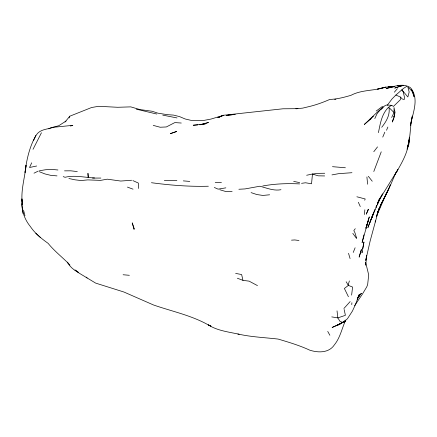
<?xml version="1.0" encoding="UTF-8"?>
<svg xmlns="http://www.w3.org/2000/svg" width="437" height="437" viewBox="0 0 437 437"><rect width="100%" height="100%" fill="white"/><g stroke="black" fill="none" stroke-linecap="round" stroke-linejoin="round"><path stroke-width="0.66" d="M68.33 263.347C61.612 256.65 54.112 250.751 48.114 243.349C41.439 238.597 34.911 233.358 30.317 226.47C23.948 218.702 21.036 208.973 21.926 198.988C21.544 187.588 24.98 176.592 26.018 165.29L25.04 172.473C26.602 159.571 29.525 146.657 36.053 135.241L33.622 140.343M25.652 170.283L25.821 166.448M387.242 105.328L392.038 98.926L395.889 95.037L400.571 97.112L400.456 99.603L393.371 106.508M351.741 304.655L351.9 302.737M364.84 209.782L364.425 214.54M324.735 173.254L318.502 173.347L312.477 174.019L311.537 183.769L305.507 182.775L301.546 183.327M351.616 295.106L352.604 287.065L348.393 285.405L346.164 281.75M394.169 115.849L394.01 117.094L395.053 112.364L394.021 107.546L394.054 112.56L391.656 117.46M362.786 248.702L363.95 241.972L361.967 252.832L362.197 251.679M394.693 113.15L394.125 117.335L392.344 122.027L393.633 117.804M378.42 132.651C380.283 123.698 381.643 114.052 388.493 107.333M363.912 234.806L362.109 242.601L369.292 216.899L365.982 228.218L368.724 218.91M407.524 147.22L408.065 145.242M407.519 147.258L408.049 145.33M393.999 116.597L394.737 114.183M348.092 285.093L349.387 280.92M365.966 227.977L367.501 223.274M369.358 223.788L367.883 227.595L374.919 209.361M355.123 247.768L353.233 252.455M364.715 200.233L365.201 198.977L356.882 196.776M371.69 217.746L373.722 212.824L369.582 223.214M69.122 117.914L69.783 116.209L91.584 107.518L98.582 106.3L117.629 107.278L130.778 106.874L139.895 109.561L152.152 111.26L157.844 113.156L167.125 114.647L173.555 115.1L179.607 116.619L185.113 118.962L191.013 120.35L197.409 120.563L203.97 120.394L211.016 119.061L223.733 115.237L282.93 108.791L297.952 108.671L295.92 108.747L302.666 108.13L309.696 106.442C316.628 104.727 323.287 102.274 329.815 99.423C337.036 99.204 344.066 97.331 350.966 95.321C361.814 89.563 374.17 91.005 385.565 87.171L377.628 89.082L385.565 87.171M369.839 222.673L373.619 213.059M386.898 192.198L376.383 216.534L378.589 209.913L379.671 207.138L377.874 212.065L381.954 202.233L378.589 209.913L370.128 241.066L365.725 260.436L366.719 255.47L365.72 265.204L365.66 262.697M406.989 149.192L408.835 144.505L409.644 139.529L409.251 137.721M345.64 320.201C341.925 328.373 340.188 337.714 334.414 344.82C329.028 352.998 318.529 352.883 310.133 350.288L309.915 350.234C299.651 345.487 288.944 342.264 278.112 339.074C265.112 337.561 251.98 337.074 239.126 334.256C228.627 331.918 217.506 330.782 208.258 324.888C191.242 315.323 171.828 311.341 153.54 304.988L123.862 291.998L95.643 283.105L79.146 273.141L75.022 269.995L78.633 272.502C73.853 270.17 69.871 266.794 67.314 262.124M386.658 192.799L385.226 196.393L388.963 188.139M376.727 205.445L375.984 207.291L376.738 205.505M373.788 171.528L381.239 151.825M371.674 217.981L379.835 198.78L377.699 203.456L382.599 193.897L379.092 200.031M386.526 130.275L387.865 127.041M377.24 204.308L379.24 199.507M388.553 188.91L380.682 205.073L388.854 188.959L395.988 172.407M389.045 187.73L390.274 184.791M382.757 137.098L384.817 132.182M380.316 197.6L377.71 202.987L378.469 201.228M377.71 202.987L379.36 199.305M345.274 320.725L344.487 322.479L345.711 320.157M31.688 162.815L29.536 167.497L36.67 166M374.793 118.607L376.94 113.92L379.54 110.506M33.026 149.312L41.439 132.755M395.152 174.418L397.949 169.534L379.141 199.949M396.49 172.08C401.439 163.553 406.574 154.731 408.36 144.909L409.442 137.213L408.262 145.423L409.119 140.452L408.06 145.177C410.742 135.667 410.004 125.588 412.337 116.024L410.414 125.719C412.446 113.489 419.875 98.658 410.31 87.564C402.641 82.719 393.999 86.641 386.133 88.476L394.409 86.663M358.679 296.532L361.344 293.298L358.679 296.532L359.919 294.533L357.204 299.416L359.116 294.729L355.538 304.354L352.413 311.089L347.426 318.781L343.619 322.031L332.115 327.477L340.013 324.123L345.689 320.539L337.304 325.314L340.538 323.675M354.609 305.671L362.377 294.167L366.719 286.956L367.648 284.624L368.697 274.884L365.671 262.528M381.736 127.271C386.177 121.694 390.219 114.991 389.012 107.557L394.054 112.56M355.265 228.682L353.828 230.643L355.03 232.937L356.587 238.181M373.782 151.726L377.524 146.887M65.064 121.994L69.783 116.209M397.38 88.667L394.354 92.202M357.564 297.701L360.509 294.32M343.881 308.533L350.163 301.546M380.583 109.687L382.419 107.873M379.201 110.971L383.254 107.065M371.018 118.815L364.332 124.447C371.292 117.979 377.792 111.151 385.347 105.377L386.909 105L391.59 105.317L392.945 106.071M36.358 134.896C40.308 129.019 47.546 129.396 53.39 127.304L72.848 125.332L70.461 126.069M373.498 116.237L370.079 119.154L371.002 118.542M348.393 285.405L344.378 288.469L348.42 296.734M376.186 111.047L382.583 106.328M395.889 95.037L403.537 88.361L406.656 86.406M340.723 323.495L342.499 322.298L340.09 321.479L337.834 317.901L337.031 310.865M66.047 121.049L58.766 125.73L50.599 127.861L48.818 128.86M388.755 107.087L391.59 105.317M34.01 173.178L38.281 171.08M217.932 117.586L223.733 115.237L217.932 117.586L221.444 116.166M206.084 123.349L208.504 122.409L201.244 124.425L205.292 123.9L193.23 125.233L197.764 124.9M306.648 175.259L312.422 174.03M331.956 174.904L338.577 173.68L351.96 172.702M39.423 170.774L45.333 169.775L51.451 169.359L57.941 169.988M334.655 99.379L335.906 99.21M225.847 187.85L218.09 189.139L214.321 187.473M262.779 185.982C274.933 183.753 287.289 183.283 299.64 183.911M269.629 194.787L262.866 195.443L256.765 194.52L251.078 192.619M280.975 189.713C273.72 191.116 266.75 187.997 259.835 186.233L245.026 188.921L238.875 189.259M394.376 86.575L388.346 87.034L394.24 86.679M199.753 124.758L201.736 124.621M291.501 240.153L294.735 239.946L298.968 240.487M131.619 180.263L120.716 181.049L107.289 179.175L100.537 180.377L87.766 179.891L81.003 180.547L74.836 179.793L68.888 178.498M92.507 178.078L100.86 178.067M386.013 87.466L383.353 87.542L389.318 86.701L394.3 86.619M215.233 182.519L221.433 182.338M208.356 186.228C189.292 186.752 170.315 185.244 151.448 182.71M164.339 180.366L176.887 180.41M232.123 191.417L225.607 191.477L219.849 189.751M64.512 170.856L70.767 170.818L77.3 171.572M324.653 175.942L318.218 175.821L312.466 174.068M400.145 85.434L397.561 85.357L402.772 85.444M63.201 176.608L65.053 177.285C74.809 174.876 84.74 177.542 94.55 177.952M181.279 123.032L174.849 122.573L166.328 126.959L160.155 127.238L153.229 125.375M332.481 166.677L345.399 167.764M183.322 180.88L189.778 181.421M57.012 175.893L50.752 175.346L44.874 173.91L39.319 171.692M123.103 274.747L129.352 275.299M237.367 278.227L242.961 280.352L249.112 281.149L257.486 285.618M331.77 316.896L337.834 317.901L345.405 315.317L344.121 309.423M237.881 334.026L239.126 334.256M162.755 115.117L177.012 117.935M235.641 273.387L241.639 274.562L242.961 280.352M136.3 109.168L156.828 114.041M293.686 181.388L299.651 182.639M127.418 187.102L133.039 189.166M211.022 326.095L208.258 324.888L210.607 325.931M132.881 180.59L138.332 183.054L138.338 188.473M35.796 233.254L40.537 237.613M86.198 277.124L87.154 278.036M412.774 91.939L411.419 89.093L414.09 96.774L412.774 91.939L407.825 86.947L409.169 92.016L407.858 96.965L401.849 89.803L403.269 91.989L404.4 97.047L404.247 99.538L402.111 98.909L400.571 97.112M68.096 263.101L69.925 265.09M368.315 176.291L372.253 181.24M352.801 233.347L356.406 238.28M327.734 331.41L329.875 335.261M358.34 202.26L360.29 206.564M348.529 253.318L350.081 258.573M23.543 210.11L24.953 215.698M21.85 203.757L22.986 213.589M366.911 176.947L367.61 184.228M88.367 177.695L87.952 173.303L88.137 177.531M134.088 228.343L134.072 229.403L132.22 222.87L134.088 228.343M409.644 139.529L409.289 140.818L409.644 139.529M361.377 249.598L359.159 257.022L361.377 249.598M375.465 220.996L375.214 221.876L375.465 220.996M409.043 140.233L408.431 142.14L409.043 140.233M368.025 210.028L366.299 214.146L368.38 209.23L368.025 210.028M398.773 86.542L394.72 88.088L403.799 85.27L398.773 86.542M176.641 131.477L170.386 133.64L176.641 131.477M232.26 114.696L226.251 115.428L235.166 114.396L232.26 114.696M22.544 204.587L21.926 198.988L22.544 204.587"/></g></svg>
